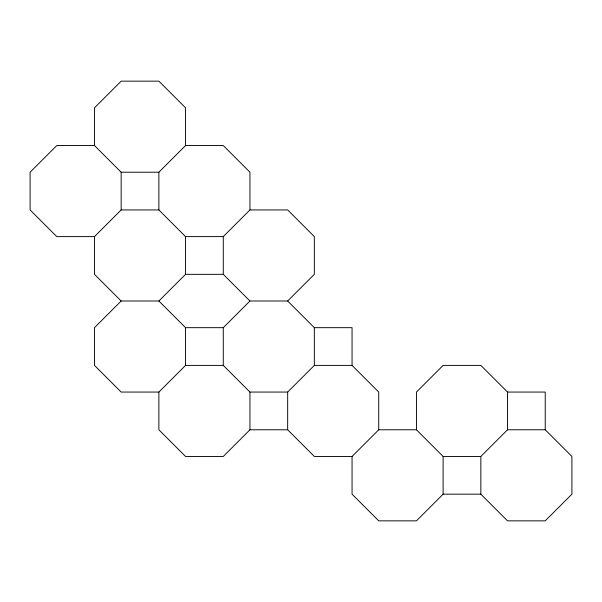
<?xml version="1.0" encoding="UTF-8"?>
<svg xmlns="http://www.w3.org/2000/svg" width="602" height="602" viewBox="0 0 602 602"><rect width="100%" height="100%" fill="white"/><g stroke="black" fill="none" stroke-linecap="round" stroke-linejoin="round"><path stroke-width="0.9" d="M94.491 236.609L121.16 209.94L158.883 209.94L185.551 236.609L223.274 236.609L249.943 209.94L287.666 209.94L314.334 236.609L314.334 274.331L287.666 301L249.943 301L223.274 274.331L185.551 274.331L158.883 301L121.16 301L94.491 274.331L94.491 236.609L56.769 236.609L30.1 209.94L30.1 172.217L56.769 145.549L94.491 145.549L121.16 172.217L158.883 172.217L185.551 145.549L223.274 145.549L249.943 172.217L249.943 209.94M121.16 301L94.491 327.669L94.491 365.391L121.16 392.06L158.883 392.06L185.551 365.391L223.274 365.391L249.943 392.06L287.666 392.06L314.334 365.391L352.057 365.391L378.726 392.06L378.726 429.783L352.057 456.451L352.057 494.174L378.726 520.843L416.449 520.843L443.117 494.174L480.84 494.174L507.509 520.843L545.231 520.843L571.9 494.174L571.9 456.451L545.231 429.783L507.509 429.783L480.84 456.451L480.84 494.174M223.274 365.391L223.274 327.669L249.943 301M249.943 392.06L249.943 429.783L223.274 456.451L185.551 456.451L158.883 429.783L158.883 392.06M158.883 301L185.551 327.669L223.274 327.669M287.666 301L314.334 327.669L352.057 327.669L352.057 365.391M480.84 456.451L443.117 456.451L416.449 429.783L416.449 392.06L443.117 365.391L480.84 365.391L507.509 392.06L545.231 392.06L545.231 429.783M249.943 429.783L287.666 429.783L314.334 456.451L352.057 456.451M378.726 429.783L416.449 429.783M507.509 392.06L507.509 429.783M443.117 456.451L443.117 494.174M314.334 327.669L314.334 365.391M287.666 392.06L287.666 429.783M223.274 236.609L223.274 274.331M185.551 145.549L185.551 107.826L158.883 81.157L121.16 81.157L94.491 107.826L94.491 145.549M185.551 236.609L185.551 274.331M185.551 327.669L185.551 365.391M158.883 172.217L158.883 209.94M121.16 172.217L121.16 209.94"/></g></svg>
